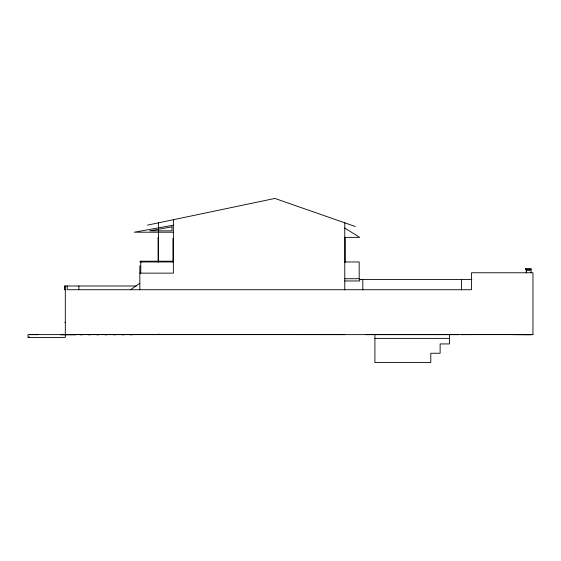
<?xml version="1.0" encoding="UTF-8"?>
<svg xmlns="http://www.w3.org/2000/svg" width="561" height="561" viewBox="0 0 561 561"><rect width="100%" height="100%" fill="white"/><g stroke="black" fill="none" stroke-linecap="round" stroke-linejoin="round"><path stroke-width="0.84" d="M130.524 289.764L139.836 283.242M67.173 285.998L67.173 289.721L471.464 289.721L471.464 272.765L532.95 272.765L532.95 334.622L28.05 334.622L28.05 337.42L29.628 336.986M147.529 225.129L274.911 198.433L355.33 226.525M173.37 225.178L134.338 232.212L173.37 232.212M344.777 237.366L359.685 237.366L344.777 228.054M158.468 237.555L158.097 237.555L158.097 261.959M173.37 238.488L172.998 238.488L172.998 262.106M344.777 238.488L345.148 238.488L345.148 262.211M158.097 238.67L158.468 238.67M173.37 261.216L140.026 261.216L140.026 261.959L173.37 261.959M344.777 261.959L359.18 261.959L359.18 278.733M531.085 269.434L525.496 269.434L525.496 268.481L531.085 268.481L531.085 272.765M139.836 273.144L173.37 273.144L173.37 219.716M344.777 278.733L359.685 278.733L359.685 280.963L344.777 280.963M359.313 279.476L471.822 279.476M136.372 285.998L64.382 285.998L64.382 287.302L64.753 287.302L64.382 289.721L65.314 289.721M65.314 322.33L64.943 322.33L65.314 322.701M65.623 334.44L60.651 334.44L60.651 334.812L75.56 334.812L75.56 334.44M75.055 334.44L344.777 334.622M519.163 334.44L461.549 334.622M532.95 334.44L531.085 334.44L531.085 334.812L511.057 334.622M28.05 337.42L65.314 337.42L65.314 285.998M374.916 338.381L449.438 338.381M530.138 269.434L530.138 270.367L527.158 270.367L527.158 269.434M526.428 269.434L526.428 272.737M526.246 269.434L526.246 272.751M525.685 268.481L525.685 269.434M461.549 279.476L461.549 289.981M458.758 334.622L365.597 334.622M449.438 334.622L449.438 343.935L440.126 343.935L440.126 353.255L430.806 353.255L430.806 362.567L374.916 362.567L374.916 334.622M362.806 279.476L362.806 289.981M344.777 222.836L344.777 289.974M159.401 334.622L159.401 334.251L158.097 334.251L158.097 334.622M158.468 222.836L158.468 261.959M141.141 261.216L141.141 261.959M140.769 261.959L140.769 273.144M139.836 265.69L139.836 289.764M132.2 334.44L132.2 334.812L130.334 334.812L130.334 334.44M123.813 334.44L123.813 334.812L121.947 334.812L121.947 334.44M115.433 334.44L115.433 334.812L113.567 334.812L113.567 334.44M107.046 334.44L107.046 334.812L105.18 334.812L105.18 334.44M98.659 334.44L98.659 334.812L96.801 334.812L96.801 334.44M90.461 334.44L90.461 334.812L88.603 334.812L88.603 334.44M82.081 334.44L82.081 334.812L80.216 334.812L80.216 334.44M78.898 285.998L78.898 289.455M38.295 334.622L29.915 334.622M171.996 226.826L149.738 230.837L171.996 230.837L171.996 226.826"/></g></svg>
